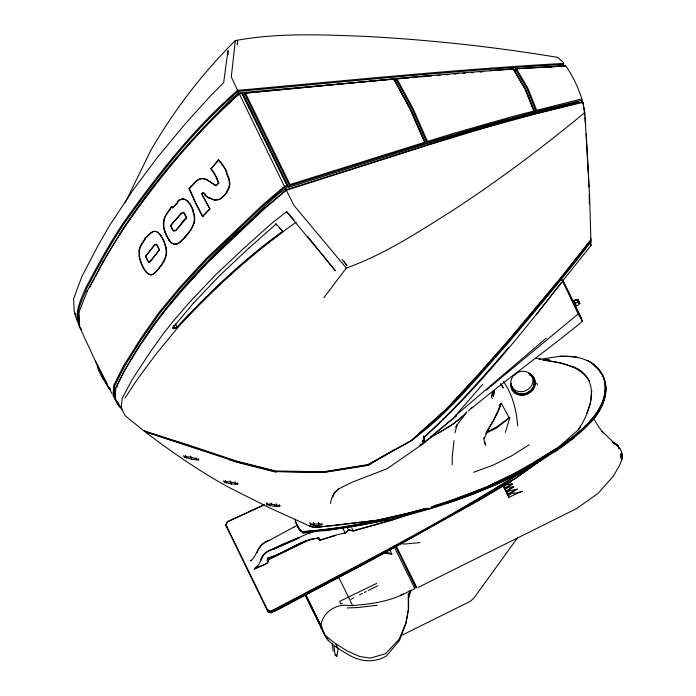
<?xml version="1.0" encoding="UTF-8"?>
<svg xmlns="http://www.w3.org/2000/svg" width="696" height="696" viewBox="0 0 696 696"><rect width="100%" height="100%" fill="white"/><g stroke="black" fill="none" stroke-linecap="round" stroke-linejoin="round"><path stroke-width="1.04" d="M163.403 223.816L163.438 225.626A14.773 9.5 -88.3 0 0 163.821 228.619M452.191 464.815L452.261 456.515L453.983 440.751M622.198 454.497L622.102 456.315C622.311 449.416 622.824 464.154 620.449 456.15C621.946 448.589 623.39 459.456 621.737 458.655M622.45 454.993L621.937 458.742M408.291 593.383L408.282 609.339M493.421 396.207L494.325 390.682L493.473 390.848L491.567 396.442M621.363 453.348L622.215 454.793L621.789 458.56L620.58 456.15L621.572 453.27L620.623 456.158L621.867 458.647M621.667 453.931L621.659 458.56M430.485 436.94L456.393 415.721L424.917 442.247L424.456 442.291L424.543 437.053L423.385 435.966M235.318 40.594L231.29 76.891L238.075 91.341C346.103 81.737 454.027 70.583 562.333 64.545L563.543 64.38C564.195 61.265 559.279 59.83 557.861 57.394L556.252 57.142C494.082 46.823 431.355 40.072 368.436 36.54C324.11 34.783 279.174 32.416 235.318 40.594C202.466 73.063 174.191 110.168 150.954 150.075L125.271 202.493M621.893 456.324L621.989 454.558L622.372 455.053M561.95 280.088L562.351 281.262L591.008 245.47L590.739 239.537M172.799 327.111L172.686 327.964L174.339 328.512L173.504 325.65M115.136 397.564L115.814 387.724M117.163 387.072L117.311 384.958C146.151 325.919 190.321 275.981 237.997 231.411C254.614 217.674 268.908 199.865 286.787 187.964L287.605 186.389L242.26 93.438L239.241 93.716C185.641 142.306 139.287 199.552 102.895 262.096M576.253 305.909L579.002 304.717L578.515 303.36L576.566 299.358L573.826 300.672L576.271 305.944L573.904 300.646M590.53 402.471L591.783 390.76M578.28 429.763C591.409 410.396 601.727 377.945 573.052 366.644M139.087 250.795L139.07 256.05M139.522 250.83L139.505 256.084A15.425 9.239 88 0 0 140.026 258.973L141.088 262.235M564.421 65.807L515.188 68.861L514.422 70.957L525.993 90.306L534.902 112.943L578.759 101.729L578.889 102.155M408.108 610.401L405.994 623.085L399.6 640.242L386.558 655.876C374.796 662.931 361.102 662.009 349.435 655.275C339.709 649.368 328.512 643.887 323.501 633.029M621.876 458.942L622.189 456.967M334.036 646.262L335.089 655.31L336.794 656.241L338.178 648.533M97.057 364.286C97.988 371.821 103.052 378.72 106.993 384.827M563.543 64.38L562.933 65.554M330.391 503.512L331.548 498.64L333.767 493.69L339.37 488.592L352.176 482.18L386.976 468.791L422.881 443.97L424.221 442.056C438.271 431.772 455.471 425.143 466.964 411.823M491.663 396.659L493.577 390.804M424.917 442.247L425.16 441.299M454.958 432.877L457.15 424.586M266.951 560.445L267.795 557.679C270.648 565.483 258.834 565.317 254.753 568.615L254.501 568.223M268.639 558.088L271.892 556.687C287.561 551.58 302.099 538.895 318.872 538.191L320.204 539.922L319.803 540.244L317.463 537.756M505.392 432.373L509.837 417.417L508.785 417.095L501.329 403.254L498.962 405.333M490.219 70.653L513.518 68.982L525.236 88.801L534.458 111.908L533.38 113.344L482.502 127.046L425.909 144.046L411.44 110.855L395.05 80.806L395.676 78.744L458.438 73.228M393.623 79.996L393.953 78.9L246.001 93.073M408.352 598.412L411.214 590.295M586.397 414.337L590.608 402.714M256.981 552.711C258.233 546.525 263.627 542.871 269.048 540.522L293.973 527.029M260.635 560.202C261.853 553.972 267.647 550.832 273.076 548.779C283.977 542.845 298.81 538.434 308.894 532.823M622.067 459.134L619.858 464.824L613.263 476.221L597.968 493.447L576.366 508.715L418.374 587.32M87.478 290.624L78.5 313.27L79.109 325.876L81.058 329.608M332.636 497.405L334.733 492.263L338.674 488.601M546.055 456.628L515.745 478.291L482.824 498.092L365.609 563.368L271.684 612.767L267.977 611.81L225.739 525.263L227.488 521.817L264.097 504.939M267.873 611.593L267.455 610.757L268.23 609.861L267.673 610.244L271.048 611.114C358.657 564.726 447.658 520.138 530.717 465.868M290.023 184.553L245.488 93.255L244.322 93.238L289.475 185.788L425.282 143.106L424.612 142.297L290.023 184.553L288.657 187.346L243.687 95.152L244.322 93.238L393.953 78.9L410.501 109.437L425.282 143.106L424.36 144.542L288.657 187.346M565.474 66.042L515.188 68.861L526.881 88.54L535.998 111.508L534.902 112.943M269.03 540.383C258.834 542.628 256.894 555.878 250.882 560.793M125.593 368.401L115.475 388.525L114.805 398.477L119.155 406.586L122.235 409.239M427.309 75.873L395.676 78.744L412.18 109.107L426.839 142.636L483.537 125.689L534.458 111.908L533.849 111.056L513.004 116.45L455.14 132.91L427.466 141.41L425.909 144.046M560.854 66.12L555.652 66.477M344.242 533.414L345.355 533.223L348.574 530.117L353.264 531.048L392.048 520.208L414.12 512.769M89.723 287.265L94.282 278.809M95.291 276.93C129.874 209.94 178.42 150.875 232.177 98.414L238.685 92.925L400.792 78.605M87.07 291.328L103.252 261.461M562.403 66.076L563.882 63.371L562.464 63.475C453.957 69.522 345.834 80.666 237.614 90.341C193.27 128.777 156.765 175.662 122.992 223.407C109.159 244.079 97.353 265.994 85.704 287.944C80.484 300.689 71.94 316.236 81.249 329.217M565.613 65.737C572.756 75.821 578.089 87.139 581.839 98.902L536.668 110.325L535.998 111.508L581.421 100.381L581.873 102.921M576.253 299.515L576.732 300.046M254.753 568.615L258.677 564.604L264.115 554.26L267.438 551.78L299.08 537.503L273.476 549.292L299.297 537.956M466.459 412.345L465.511 413.981L452.844 424.316L438.167 433.216M163.473 261.6L160.385 266.281M163.908 261.635L160.82 266.316M486.295 432.242L493.481 420.41L501.329 403.254C497.405 416.312 488.548 426.883 483.955 439.524L485.669 445.466M125.306 369.115L142.515 341.562L155.417 322.883L165.587 309.59L181.865 290.18L207.939 261.896L237.24 233.543L265.037 207.765L286.152 189.895L455.845 135.938L513.718 119.207L581.899 102.007L582.9 102.364L583.283 103.695L584.788 112.578L588.294 172.886M614.385 443.665C614.177 441.638 620.832 448.128 616.743 445.536M580.647 426.196L578.298 429.85L558.227 447.389L534.737 461.831L511.525 475.011L487.565 486.6L429.293 508.689L377.902 520.182L329.974 525.932M167.057 213.655L170.668 208.669M124.993 398.042L137.129 379.598L156.53 353.455L179.185 325.902C214.542 287.474 253.483 252.413 296.131 222.242M617.804 445.988L617.683 445.31M190.661 229.697L186.876 234.743M191.104 229.724L187.32 234.77M142.21 342.267L155.156 323.544L165.344 310.216L181.63 290.78L207.73 262.462L264.863 208.287L286.343 190.234L426.561 145.551L484.808 127.855L535.555 113.909L581.569 102.651L582.9 102.364L583.283 105.079M618.091 446.336L617.596 445.344L614.464 443.552M591.922 420.941C602.919 408.665 610.305 390.865 602.597 374.979C594.845 359.51 576.323 355.369 560.41 356.282M119.903 233.465C154.808 183.135 193.366 134.546 239.346 93.856L242.26 93.438M267.029 504.757L267.481 504.113L271.597 504.174L279.992 505.896L279.514 506.488L275.381 506.392L270.152 505.653L267.029 504.757L266.42 503.504M590.147 240.494L561.359 277.025L506.427 342.65L477.621 375.248L446.728 408.543L411.24 440.498L367.784 464.615L323.536 471.757L275.555 470.975L236.483 461.117L188.694 445.048L145.699 431.476L145.107 430.798M226.339 192.226L227.444 190.53A12.98 9.37 -82.7 0 0 228.088 189.295M226.783 192.253L227.888 190.556A12.98 9.37 -82.7 0 0 228.532 189.321A10.762 7.76 -82.6 0 0 229.932 183.866L229.167 178.82L226.426 172.112M584.788 112.578L583.718 113.448C541.914 147.944 498.519 180.508 453.139 210.166C418.896 231.742 384.627 254.371 346.286 268.064L323.875 297.714M517.815 537.39L474.037 597.925L470.287 601.318L401.81 635.274M144.629 239.259L141.166 244.592A15.747 9.814 87.2 0 0 138.956 250.725M145.064 239.293L141.601 244.627A15.747 9.814 87.2 0 0 139.391 250.76M148.483 261.896A10.544 6.36 88.5 0 1 147.082 259.695L145.447 256.485L154.329 244.983L156.052 244.348M145.447 256.485L154.869 244.905L156.487 244.383M455.497 427.057L464.98 414.512M150.301 261.061L159.541 249.786L157.774 246.21A9.77 6.064 89.9 0 0 156.522 244.296M150.736 261.096L159.541 249.786M536.103 314.975L560.993 282.933M172.686 327.964L174.853 325.189M586.241 133.858L589.686 198.49L590.878 240.233L561.637 277.225L534.806 309.624L506.671 342.876L477.856 375.501L447.023 408.752L411.458 440.812L367.827 465.041L323.44 472.236L275.346 471.479L236.196 461.613L146.317 432.251L145.029 431.816L143.959 430.424M170.233 208.635L166.622 213.62A18.226 12.006 -89 0 0 163.708 220.119M158.766 268.386L154.816 272.693M159.201 268.421L155.251 272.728A15.773 9.439 89.4 0 1 151.171 274.842M183.718 212.323A9.918 6.542 -86.8 0 1 185.11 214.446L186.745 217.848L175.757 230.541L173.6 231.037L170.494 225.721L181.221 213.228L183.205 212.445M170.494 225.721L181.778 213.133L183.64 212.48M174.679 325.45L193.523 303.047M146.264 237.197L149.823 233.482M146.699 237.232L150.258 233.517M482.606 384.375L455.175 415.938L546.256 338.125M508.402 347.782C481.258 378.868 454.279 410.283 423.246 437.619L423.533 443.074L423.995 443.021L422.829 440.777M186.745 217.848L186.31 217.822C180.777 221.084 174.6 239.52 170.929 225.756M184.927 237.031L180.194 241.756A18.209 11.719 -88 0 1 175.435 244.261M185.362 237.058L180.638 241.79M569.902 294.808L562.333 280.679L562.742 281.315L561.446 282.724C518.877 336.707 475.716 390.865 424.543 437.053M209.975 209.052L201.675 193.871L209.975 209.052L202.466 216.534L195.315 202.762L188.981 188.581C193.262 184.588 197.507 176.723 204.589 178.942M188.981 188.581L189.425 188.616C193.706 184.623 197.951 176.758 205.024 178.976A16.756 11.467 -85.3 0 1 206.99 179.82M202.466 216.534L209.531 209.018M174.339 328.512L177.054 327.659L178.968 325.632C210.958 291.406 245.079 259.008 283.124 231.542L275.729 223.677M193.357 303.291L219.692 275.459M201.675 193.871L203.38 192.575L205.738 194.697M202.118 193.906L203.38 192.575M215.369 185.197L215.743 185.675L218.849 183.031L216.908 178.272M215.743 185.675L218.849 183.031M468.53 410.945L472.306 407.169M618.788 447.972L618.613 447.154L619.318 448.79M554.825 451.939C576.001 436.009 604.267 418.331 606.129 389.108C605.825 376.832 597.995 365.696 587.12 360.31M219.544 275.694L249.098 247.846M248.959 248.063L276.095 224.077M486.182 390.23L578.176 313.94L562.742 281.315M238.075 91.341C193.888 129.691 157.531 176.445 123.853 224.042C110.046 244.688 98.249 266.585 86.617 288.509C82.598 300.08 74.307 312.408 79.736 324.875M424.221 442.056L419.514 445.405M242.017 93.595L287.605 186.389L284.873 187.25L263.74 205.32L206.66 259.651L180.638 288.022L159.593 313.409L141.349 339.544L124.471 366.444L114.718 385.801L114.066 395.711L116.006 399.339M471.366 408.543C507.219 378.702 545.307 351.715 581.412 322.196L582.482 321.369L580.107 316.341M418.252 433.973C452.217 408.517 478.378 374.596 506.74 343.406C534.841 310.346 562.629 277.017 589.216 242.73L590.347 241.225L591.034 241.808L589.703 243.539C563.177 277.748 535.433 310.99 507.401 343.972C477.256 377.563 448.798 413.433 411.954 440.098M307.623 236.422L335.394 270.822L286.63 211.741L272.823 222.407L245.096 247.141L215.516 274.92L189.173 302.682L172.747 321.769L162.464 334.854L149.414 353.255L132.188 379.581L122.157 398.382L121.269 408.117L125.289 415.808L144.637 431.511M542.523 459.09L515.623 478.161L482.763 497.945L383.774 553.294L287.361 604.441M574.583 437.349C497.101 496.944 399.052 523.322 303.143 532.866L299.437 529.934L295.095 521.06M533.675 464.537C449.903 519.816 359.736 564.734 271.153 611.714L267.455 610.757M511.273 493.629L508.376 495.474L508.811 497.309L522.365 491.219L516.684 492.855L511.186 493.473M529.238 444.753L511.316 456.037L492.977 465.206L473.602 472.288M410.971 513.448L391.926 519.868L353.246 530.683L348.452 529.769L345.146 532.927L334.854 535.32L319.803 540.244L334.976 535.746M294.043 527.185L297.366 525.106M534.745 461.909L558.227 447.476M390.343 452.078L368.297 465.328L324.092 472.436L276.042 471.583L236.91 461.665L145.96 431.694M392.179 450.973L394.936 449.312M508.141 487.478L505.244 489.192L505.74 491.158L513.578 486.591L508.063 487.33M510.89 481.206L503.069 485.817M508.811 497.309L507.558 494.821C520.486 487.47 521.026 486.73 507.297 494.29L505.905 491.019M504.322 488.314L503.817 486.347L506.723 484.633L512.143 483.703L504.322 488.314L503.286 486.243L511.099 481.632L508.645 482.328M505.74 491.158L504.548 488.766L512.36 484.155L509.924 484.903M505.983 491.646L513.796 487.043L509.62 488.392M507.297 494.29L506.81 492.35L509.716 490.645L515.118 489.688L513.082 491.245M400.426 595.437L403.045 593.975M250.865 560.645L251.386 560.367M274.937 611.079L287.439 604.58M250.142 560.785L251.065 560.315M350.967 599.23L353.846 597.786M359.597 594.889L362.468 593.444M364.391 592.479L366.305 591.513M368.228 590.547L377.815 585.719M218.753 199.334L214.464 200.056M219.188 199.369C216.021 201.057 212.184 199.839 209.426 197.873M514.866 475.42L495.622 484.929L470.844 494.882L445.997 503.617M268.369 559.393L305.744 541.053M310.816 539.069L268.7 559.654L267.716 562.994L254.284 569.276M487.548 486.521L511.508 474.942M410.075 590.965L414.242 588.973M573.948 300.689L576.384 299.532M575.235 303.317L577.663 302.16M376.675 583.387L339.787 601.309L340.483 603.85L342.336 603.58M268.343 558.409L271.701 556.835C287.587 551.728 302.351 538.8 319.342 538.26L320.204 539.922M264.001 504.8L227.261 521.739L225.739 525.263L226.165 526.098M485.617 433.451L496.7 427.962L509.837 417.417L496.292 427.153L486.356 432.138M562.351 281.262L563.107 280.94L562.055 279.94M267.977 611.81L271.684 612.767L271.048 611.114M286.882 185.562L284.447 186.319L262.914 204.659L205.781 259.051L179.733 287.457L158.653 312.895L140.427 339.022L123.496 365.992L113.709 385.436L113.056 395.467L117.441 403.689L118.99 405.029M423.916 508.88C384.296 519.686 343.685 528.725 302.656 531.535C298.349 528.96 295.809 524.001 295.087 519.164M434.139 505.748C484.346 490.976 532.57 468.365 573.982 436.105C591.217 421.924 613.089 399.234 602.388 374.979M427.066 508.184C386.48 519.773 344.729 528.673 302.612 531.796L298.906 528.864L296.809 525.054M431.155 506.932C474.655 494.325 516.554 476.055 554.294 450.877C576.288 434.252 609.67 413.502 604.702 381.469M494.325 390.682L493.429 390.752M223.599 480.866L224.208 482.119C228.706 481.11 233.673 482.415 237.919 484.059L237.31 482.807M310.146 523.418L310.764 524.68L314.296 525.402L319.246 525.541L322.405 524.636L322.17 523.905L310.52 523.914L309.903 522.661M457.951 73.237L513.518 68.982M315.392 527.133L318.429 526.315M315.392 527.298L319.438 526.202M224.208 482.119L231.429 484.094L237.919 484.059M429.293 508.611L377.911 520.095L330.017 525.854C323.51 525.741 315.297 529.343 309.346 525.463M387.594 519.686L360.954 525.106L324.075 530.9M183.587 455.619L184.196 456.872C189.129 456.211 194.288 457.994 198.83 459.873L198.221 458.612M538.991 359.536L560.463 356.187L576.558 356.996M542.741 360.102L547.039 359.432M543.88 360.241L549.231 359.414M184.196 456.872L191.87 459.369L198.83 459.873M377.302 605.268L357.596 607.556L347.06 607.956M312.713 532.222L303.308 532.762L299.671 529.891L295.913 522.191M326.198 526.315L328.825 525.993M326.12 526.402C320.752 526.237 313.983 528.995 309.224 525.524M549.283 67.147L552.467 66.807M395.05 80.806L396.015 80.719M419.905 542.593L404.393 544.072L401.288 543.585M403.976 78.326L409.274 77.865M412.458 77.587L416.695 77.213M419.879 76.934L424.125 76.56M428.414 76.203L431.642 75.942M437.027 75.499L440.255 75.229M445.64 74.794L448.877 74.524M454.262 74.081L456.411 73.907M462.857 73.402L465.006 73.237M471.462 72.741L473.611 72.575M480.057 72.071L482.206 71.906M514.422 70.957L514.997 70.922M512.978 69.731L515.11 69.591M150.197 274.702L151.162 274.746M180.986 213.489L181.421 213.515M544.263 360.084L561.42 363.112L573.182 366.914M545.447 360.354C561.533 362.633 580.377 366.131 589.442 381.217M382.783 553.033L391.831 554.086L389.76 549.875M149.666 274.615L150.632 274.737M536.042 358.118L540.862 358.927M214.568 200.03L209.87 197.908M276.155 472.236L236.831 462.222L228.453 459.23M226.27 526.315L226.818 526.454M150.101 274.65L147.656 273.65A15.477 9.196 88 0 1 146.09 272.171L144.637 270.248A38.41 22.724 87.7 0 1 140.627 262.218L139.609 258.921A15.425 9.239 88 0 1 139.052 256.05M391.831 554.086L386.376 552.085M622.215 455.036L621.989 454.558M172.965 327.572L174.365 328.042L176.784 327.277L178.733 325.206C210.662 291.067 244.714 258.738 282.663 231.324L283.124 231.542M227.488 521.817L227.688 522.583M494.282 392.918L493.168 391.03M149.588 274.502L148.091 273.685A15.477 9.196 88 0 1 146.525 272.206L145.072 270.283M614.229 443.395L617.517 445.457M207.016 179.733L211.106 182.343M206.581 179.698L214.829 184.858M616.804 445.51L618.205 446.336M326.076 636.005L335.681 643.774L347.478 651.108L359.875 656.563L370.455 658.094L385.567 653.692L399.113 639.241L405.933 622.929L408.543 609.705L408.683 594.245L409.961 590.704C391.761 601.535 370.228 604.372 349.453 605.694C335.768 602.901 320.386 613.654 321.03 628.079L328.408 640.798M216.178 185.71L215.638 185.371M592.966 364.565L594.688 365.644M215.377 185.449L214.838 185.11M215.281 185.145L214.751 185.058M214.742 184.805L212.741 183.483M212.55 183.622L210.914 182.491M616.343 444.648L612.837 442.151L618.005 445.858M146.812 433.147C172.773 452.774 199.63 471.34 228.192 487.017L269.274 507.732L311.356 526.855M120.974 406.925L119.442 405.611L117.528 402.036M205.303 194.671L202.945 192.54M422.681 440.742L424.456 442.291M614.22 443.117L602.049 431.276L602.623 432.016L598.551 426.726L593.149 417.652M309.181 533.675L308.693 533.005M309.911 533.902L308.981 532.997M417.008 587.972L396.268 546.082M108.524 387.95L109.855 388.09L108.524 387.95L105.2 381.147M275.903 224.147L276.721 224.991M594.593 365.948L599.308 370.394M279.461 227.923L282.663 231.324L282.498 230.863M286.63 211.741L294.06 219.953M318.194 537.956L319.708 539.8M343.728 261.426L347.069 265.576L342.067 259.364M346.286 268.064L294.051 205.555L286.152 189.895M239.241 93.716L284.873 187.25M345.355 533.223L342.684 528.264M169.206 240.033L170.729 241.921A14.781 9.5 -88.7 0 0 172.451 243.322L174.113 244.052A11.597 7.465 -88.4 0 0 175.87 244.174M168.771 240.007L170.285 241.895A14.781 9.5 -88.7 0 0 172.008 243.287L173.669 244.018A11.597 7.465 -88.4 0 0 175.435 244.148M177.054 327.659L175.575 323.927M161.028 235.753L159.549 233.839A14.825 9.265 -89.6 0 0 158.671 232.977M160.593 235.718L159.114 233.804A14.825 9.265 -89.6 0 0 158.236 232.942A12.946 8.082 -89.6 0 0 154.208 231.29A16.452 10.283 -90 0 0 149.875 233.621M599.717 371.464L601.344 373.865M189.651 203.615L187.859 201.309A14.042 9.248 -86.4 0 0 186.928 200.474M189.208 203.58L187.415 201.274A14.042 9.248 -86.4 0 0 186.493 200.439M105.775 382.556L106.914 384.871M513.343 69.026L524.81 88.453L533.849 111.056M516.423 68.817L527.777 87.983L536.668 110.325M503.382 381.443C512.552 394.319 516.606 410.275 517.633 425.891M582.482 321.369L578.176 313.94M500.65 383.653L503.312 387.976L501.068 384.296M109.742 388.768L110.272 389.464L109.707 388.69M393.727 78.987L410.014 109.124L424.612 142.297M560.654 65.119L561.655 66.833M577.784 310.999L581.169 317.82L562.603 280.192M396.868 78.7L413.041 108.524L427.466 141.41M423.995 443.021L422.742 440.838L423.533 443.074M619.901 448.093L621.963 452.835M322.735 630.907L323.309 631.933M202.901 216.569L195.75 202.788L189.425 188.616M485.573 444.526L484.19 441.647M116.971 401.148L118.424 403.863M145.882 256.519L147.482 259.765M347.565 528.081L348.452 529.769M323.423 632.09L322.326 629.75M351.671 527.69L353.264 531.048M578.68 303.334C579.977 305.718 576.462 298.097 577.323 300.42M79.44 326.615L95.404 361.12L111.952 393.605M302.612 531.796L303.143 532.866M618.535 447.232L618.883 447.902M321.187 626.896L305.092 595.132M75.647 314.47L74.254 311.738L73.585 298.828L81.893 276.486L97.431 246.706L109.324 225.93L133.745 189.068L157.888 156.791L185.049 124.071L210.905 95.483L223.668 82.676L227.966 50.625L228.236 54.427M95.404 361.12L107.515 385.079M323.057 630.707L324.084 632.742M306.136 595.959L307.388 598.464M308.311 601.118L321.117 627.348M305.17 594.41L307.397 598.873M321.996 628.636L305.44 595.037M320.473 626.296L321.822 628.993M506.157 491.045L506.81 492.35M186.31 217.822L184.64 214.455A9.918 6.542 -86.8 0 0 183.283 212.289M320.169 624.643L321.334 626.983M313.678 524.158L314.296 525.402M352.672 605.703L338.708 577.315M335.95 654.544L336.794 656.241M238.102 92.263L238.937 93.96M306.005 595.054L320.247 624.103M319.786 624.164L305.822 596.046M159.114 249.742L157.339 246.175A9.77 6.064 89.9 0 0 156.095 244.252M494.134 390.656L493.316 396.076L491.968 393.257M492.237 398.469L491.324 396.494M514.074 493.229L514.44 493.969M406.212 567.466L407.986 571.094M395.72 546.673L415.964 587.607L411.214 577.723M394.388 547.256L414.799 588.546L414.407 587.728M318.263 522.487L318.881 523.749M318.637 524.279L319.246 525.541M313.409 522.478L314.018 523.731M279.383 504.643L279.992 505.896M278.905 505.235L279.514 506.488M276.242 503.695L276.851 504.948M274.772 505.139L275.381 506.392M270.988 502.921L271.597 504.174M269.543 504.4L270.152 505.653M266.873 502.869L267.481 504.113M235.091 481.867L236.292 484.486M230.089 480.823L230.698 482.076M230.811 482.833L231.429 484.094M225.2 480.397L225.809 481.649M225.835 481.841L226.444 483.102M195.924 457.568L196.533 458.829M196.481 458.882L197.099 460.143M226.104 525.028L268.386 611.671M190.547 456.106L191.156 457.359M191.261 458.116L191.87 459.369M185.301 455.28L185.91 456.532M185.928 456.759L186.537 458.003M562.925 280.801L578.428 312.704M408.43 571.999L410.805 576.888M578.515 300.82C576.227 295.33 582.404 308.989 578.715 301.264M285.064 188.503L285.386 189.164M335.681 643.774L337.865 648.333M225.982 172.086L228.732 178.785L229.445 183.831A10.762 7.76 -82.6 0 1 228.044 189.251M319.525 623.068L320.691 625.53M317.976 620.058L319.786 623.86M216.465 178.237L218.405 183.005M483.624 437.706L484.059 438.637M192.975 210.262L194.306 214.655A13.998 9.309 -87.2 0 1 194.506 215.83A12.78 8.561 -87.2 0 1 194.219 223.129M192.54 210.236L193.871 214.629A13.998 9.309 -87.2 0 1 194.071 215.804A12.78 8.561 -87.2 0 1 193.784 223.094M164.395 243.287L165.596 247.124M590.643 244.479L591.008 245.47M532.971 112.239L533.38 113.344M165.396 232.481L164.273 228.636M164.961 232.455L163.838 228.61M74.62 313.6L77.404 321.491M310.52 523.914L310.764 524.68M581.899 102.007L582.1 102.686M98.275 367.584L98.467 368.315M166.031 247.158L164.83 243.322A37.836 23.412 89.7 0 0 161.089 235.64M581.96 99.25L582.508 102.982M503.165 485.521L503.286 486.243M583.561 107.019L584.109 110.577M504.356 487.426L504.548 488.766M584.24 111.534L584.753 115.353M590.608 238.11L590.878 240.233M146.395 432.173L146.482 432.895M332.201 643.174L333.123 651.204M507.497 494.203L507.558 494.821M584.945 117.511L585.606 125.062M78.953 312.487L79.561 324.988M588.477 176.932L588.92 187.033M589.155 194.445L589.373 203.806M144.977 239.154A73.68 49.138 82.2 0 1 146.63 237.101M145.055 270.318A38.41 22.724 87.7 0 1 141.062 262.253M160.767 266.185A76.569 42.238 -84.1 0 1 159.158 268.291M166.231 255.336A16.495 10.049 -89 0 1 163.821 261.487M165.97 247.202A12.98 8.117 -89.9 0 1 166.335 255.389M158.653 233.012A12.946 8.082 -89.6 0 0 154.643 231.324A16.452 10.283 -90 0 0 150.31 233.656M150.641 260.965A3.132 1.879 89.3 0 1 148.927 262.096M148.918 261.931A10.544 6.36 88.5 0 1 147.508 259.73M144.55 239.12A73.68 49.138 82.2 0 1 146.195 237.066M154.825 272.719A15.773 9.439 89.4 0 1 150.736 274.807M160.332 266.15A76.569 42.238 -84.1 0 1 158.723 268.256M165.796 255.301A16.495 10.049 -89 0 1 163.386 261.444M165.535 247.167A12.98 8.117 -89.9 0 1 165.9 255.354M160.663 235.605A37.836 23.412 89.7 0 1 164.474 243.209M150.206 260.93A3.132 1.879 89.3 0 1 148.5 262.061M170.564 208.495A86.147 61.022 85 0 1 172.182 206.599M164.143 220.154A18.226 12.006 -89 0 1 167.04 213.62M164.282 220.232A11.98 7.734 -88.3 0 0 163.838 223.842L163.873 225.661A14.773 9.5 -88.3 0 0 164.265 228.645M169.258 239.955A34.843 22.559 -88.1 0 1 165.5 232.386M180.647 241.808A18.209 11.719 -88 0 1 175.879 244.296M187.259 234.613A90.819 53.409 -80.6 0 1 185.31 236.901M194.097 223.059A18.966 12.424 -86.3 0 1 191 229.558M189.782 203.415A37.105 23.855 -88.4 0 1 193.149 210.096M186.911 200.518A12.911 8.5 -86.5 0 0 182.561 199.03A18.827 12.424 -86.1 0 0 177.576 201.709M172.93 207.913A67.756 46.067 89.9 0 1 177.941 202.562M170.12 208.461A86.147 61.022 85 0 1 171.738 206.564M163.395 223.816A11.98 7.734 -88.3 0 1 163.838 220.197M168.815 239.92A34.843 22.559 -88.1 0 1 165.065 232.36M186.815 234.587A90.819 53.409 -80.6 0 1 184.866 236.875M193.662 223.025A18.966 12.424 -86.3 0 1 190.565 229.523M189.338 203.38A37.105 23.855 -88.4 0 1 192.714 210.061M186.476 200.492A12.911 8.5 -86.5 0 0 182.117 198.995A18.827 12.424 -86.1 0 0 177.132 201.683M172.486 207.878A67.756 46.067 89.9 0 1 177.506 202.527M211.384 168.998A52.705 34.226 -87.1 0 1 216.987 178.176M218.501 159.775A59.212 39.211 -86.8 0 1 226.826 171.642M209.635 198.351A77.682 57.794 -68.8 0 1 205.381 195.289M226.905 192.427A28.858 20.628 -82.8 0 1 219.266 199.682M210.94 168.963A52.705 34.226 -87.1 0 1 216.543 178.141M204.581 178.959A16.756 11.467 -85.3 0 1 206.555 179.786M209.2 198.316A77.682 57.794 -68.8 0 1 204.946 195.263M226.47 192.392A28.858 20.628 -82.8 0 1 218.831 199.648M218.066 159.749A59.212 39.211 -86.8 0 1 226.383 171.607M103.347 378.624A14.825 2.01 59.3 0 1 101.86 375.962M99.128 370.133A14.825 2.062 60 0 1 98.762 369.193M321.256 625.939A35.218 0.557 62 0 1 322.239 627.879M308.554 600.787A35 1.47 63.5 0 1 306.71 597.038M528.69 373.308A12.58 11.032 -26.6 0 1 531.535 391.352A12.58 11.032 -26.6 0 1 511.838 389.464A12.563 11.014 -26.5 0 1 510.942 383.748M511.177 383.626A12.284 10.771 -26.6 0 0 527.803 393.457L532.684 389.473L534.989 383.948L534.102 378.38A12.284 10.771 -26.6 0 0 528.516 373.413M529.9 374.744A11.658 10.214 -26.6 0 1 529.143 392.039A11.658 10.214 -26.6 0 1 511.908 386.915M529.673 374.883A11.345 9.944 -26.6 0 1 528.925 391.726A11.345 9.944 -26.6 0 1 512.16 386.715M536.599 383.07A12.58 11.023 -26.6 0 1 537.599 384.697M237.397 43.474L237.336 44.692L237.58 41.134L237.397 43.474M211.323 168.502L210.888 169.067L218.344 160.124L211.323 168.502M517.563 372.534L513.048 376.223A11.345 9.944 -26.6 0 0 518.746 391.552A11.345 9.944 -26.6 0 0 532.988 379.842A11.345 9.944 -26.6 0 0 517.563 372.551"/></g></svg>
